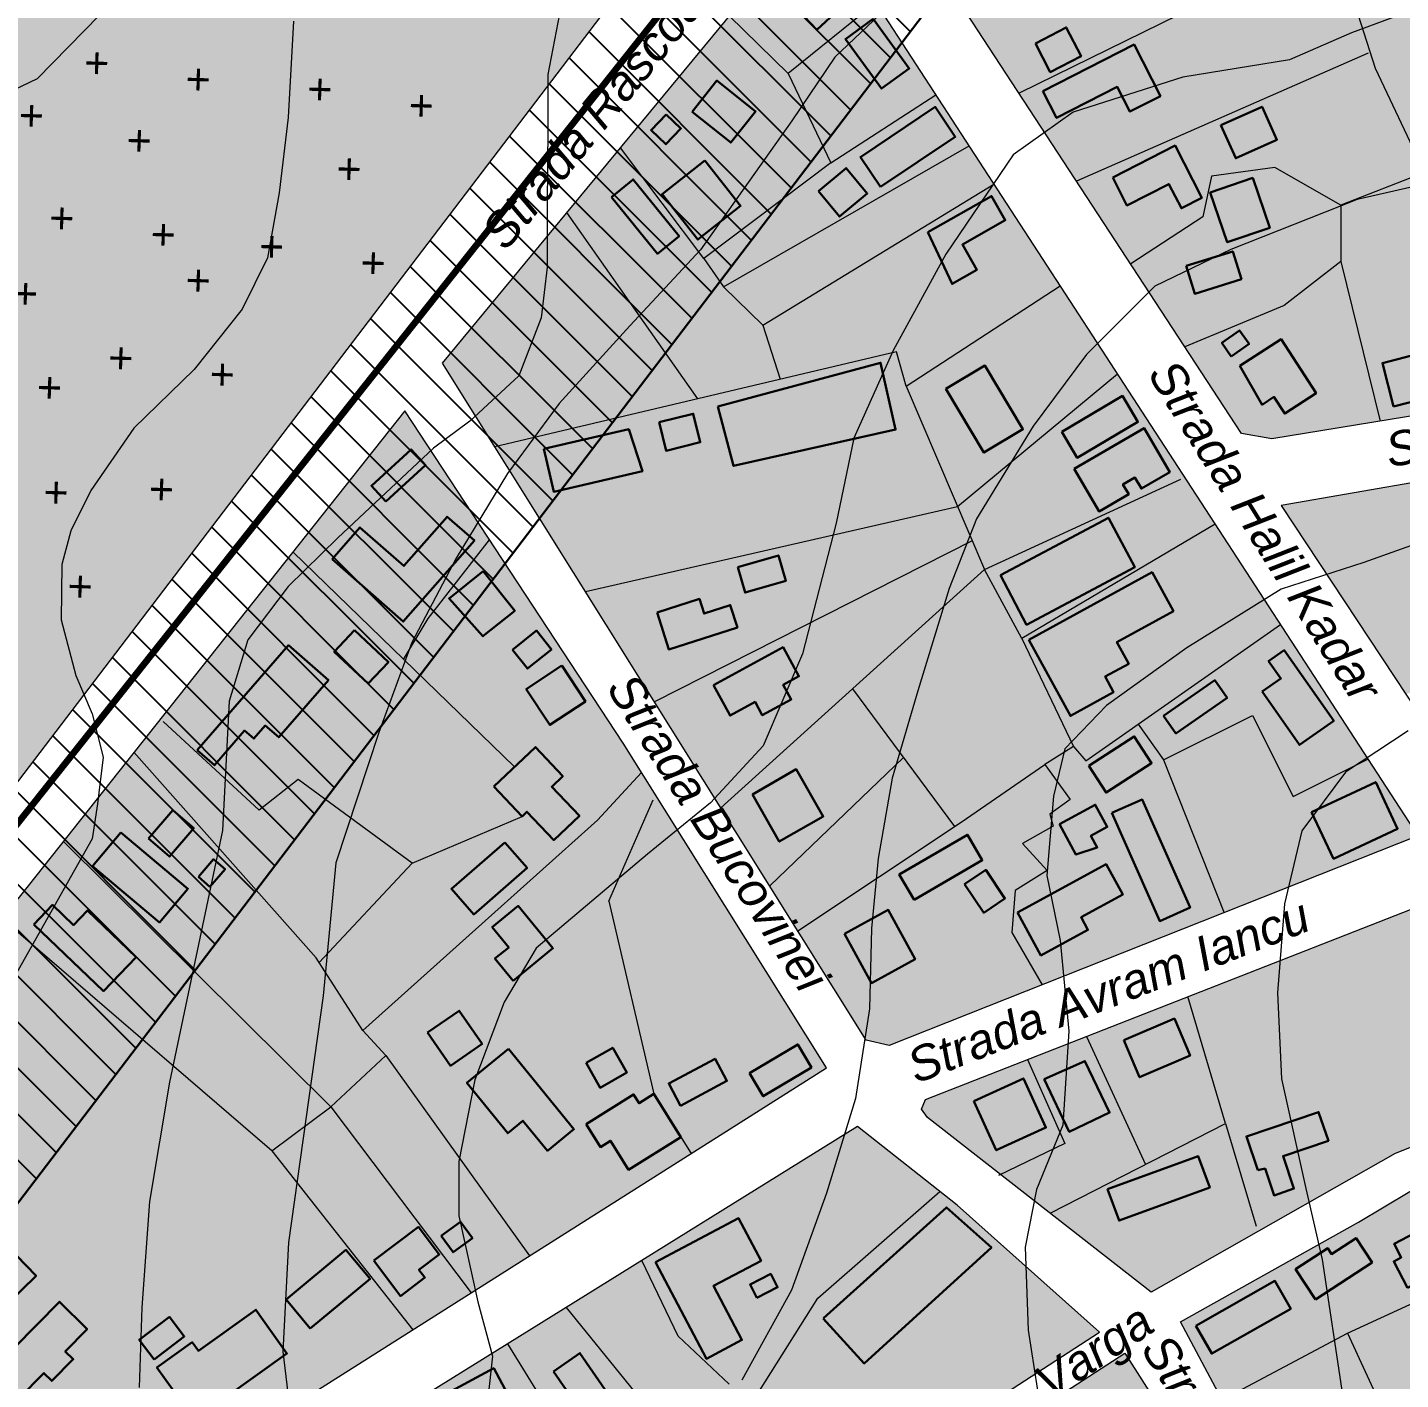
# Model space of a CAD drawing. Header units: metres. Extents: x 783184 to 1587399, y 282652 to 580595.
# Drawn here: x 787506.2 to 787774.7, y 290335 to 290599.4 of the extents above; entities that cross this region are included whole.
import ezdxf

# ---------------------------------------------------------------- set-up
doc = ezdxf.new("R2010")
doc.units = ezdxf.units.M
doc.header["$LTSCALE"] = 0.5
for name, color, linetype in [('cimitire', 42, 'CONTINUOUS'), ('cladiri', 18, 'CONTINUOUS'), ('curbe  de nivelI', 7, 'CONTINUOUS'), ('denumire strazi', 3, 'CONTINUOUS'), ('drumuri extravilan', 7, 'CONTINUOUS'), ('institutii publice servicii', 20, 'CONTINUOUS'), ('Legenda', 7, 'CONTINUOUS'), ('locuinte si functiuni complementare', 51, 'CONTINUOUS'), ('strazi', 7, 'CONTINUOUS')]:
    doc.layers.add(name, color=color, linetype=linetype)
doc.layers.add('Limite proprietati', color=7, linetype='CONTINUOUS', lineweight=5)
doc.styles.add('ARIAL_ITALIC', font='ariali.ttf')
doc.styles.get("Standard").update_dxf_attribs({"font": 'arial.ttf'})

msp = doc.modelspace()

# ---------------------------------------------------------------- hatches: boundary and pattern name
at = {"layer": 'cimitire', "lineweight": 30, "true_color": 0xebb000}
msp.add_hatch(color=40, dxfattribs=at).paths.add_polyline_path([(787639.32095, 290629.22104), (787616.90899, 290644.76253), (787546.59818, 290695.90213), (787453.37307, 290720.26761), (787394.14924, 290738.57912), (787372.75501, 290739.54318), (787354.16109, 290645.19991), (787354.37003, 290582.89647), (787387.92585, 290503.47699), (787395.50754, 290491.71534), (787399.72132, 290479.08128), (787407.75379, 290465.30466), (787421.19719, 290449.30485), (787457.70514, 290415.31671), (787469.62074, 290406.47975)])
at = {"layer": 'cladiri', "lineweight": 30}
h = msp.add_hatch(color=0, dxfattribs=at)
h.paths.add_polyline_path([(787707.27739, 290607.61551), (787703.70532, 290612.635), (787693.11332, 290605.09733), (787696.18541, 290600.7804), (787698.0835, 290602.13115), (787700.04447, 290599.37558), (787703.75539, 290602.01642), (787702.29439, 290604.06942)])
h.paths.add_polyline_path([(787709.37182, 290599.36999), (787703.3462, 290596.26889), (787706.23976, 290590.64652), (787712.26538, 290593.74762)])
h.paths.add_polyline_path([(787719.33639, 290587.75217), (787721.80225, 290582.9266), (787727.757, 290585.96948), (787722.61249, 290596.03702), (787704.79174, 290586.93063), (787707.47038, 290581.68865)])
h.paths.add_polyline_path([(787747.66225, 290583.88892), (787739.61328, 290580.27489), (787742.51107, 290573.8211), (787750.56004, 290577.43512)])
h.paths.add_polyline_path([(787730.64711, 290576.28524), (787718.43797, 290570.05107), (787721.23126, 290564.58062), (787729.43284, 290568.76847), (787731.85939, 290564.01627), (787735.86695, 290566.06259)])
h.paths.add_polyline_path([(787745.80926, 290569.9725), (787737.50683, 290567.12146), (787740.85268, 290557.37813), (787749.15511, 290560.22917)])
h.paths.add_polyline_path([(787741.91949, 290555.60625), (787732.78168, 290552.74227), (787734.48247, 290547.31573), (787743.62028, 290550.1797)])
h.paths.add_polyline_path([(787743.26128, 290540.15839), (787739.78121, 290537.71), (787741.63548, 290535.07439), (787745.11555, 290537.52278)])
h.paths.add_polyline_path([(787751.36362, 290538.43524), (787743.29468, 290533.21921), (787747.64635, 290525.62346), (787749.97806, 290527.13075), (787752.06575, 290523.9012), (787758.19687, 290527.86455)])
h.paths.add_polyline_path([(787784.93875, 290533.07354), (787783.90173, 290537.06963), (787771.16576, 290533.76454), (787773.37297, 290525.25921), (787779.18293, 290526.76694), (787778.01274, 290531.27619)])
h.paths.add_polyline_path([(787801.05232, 290561.73876), (787789.45616, 290558.05168), (787793.71297, 290544.66365), (787805.30913, 290548.35073)])
h.paths.add_polyline_path([(787835.72883, 290554.18186), (787828.40815, 290551.78032), (787833.83761, 290535.22952), (787841.1583, 290537.63106)])
h.paths.add_polyline_path([(787852.89199, 290586.44749), (787849.83653, 290585.39284), (787851.3836, 290580.91078), (787854.43906, 290581.96543)])
h.paths.add_polyline_path([(787860.01598, 290566.62743), (787855.56139, 290565.14113), (787856.95373, 290560.96817), (787861.40832, 290562.45448)])
h.paths.add_polyline_path([(787864.7107, 290557.38961), (787851.68308, 290553.57293), (787855.02431, 290542.16818), (787868.05193, 290545.98486)])
h.paths.add_polyline_path([(787884.55829, 290561.24155), (787876.63463, 290559.91966), (787877.19816, 290556.54173), (787869.18421, 290555.20477), (787870.15167, 290549.40563), (787878.59456, 290550.81415), (787880.12634, 290541.63236), (787887.62107, 290542.8827)])
h.paths.add_polyline_path([(787896.47975, 290555.46293), (787902.67518, 290556.43191), (787901.67888, 290562.8021), (787888.9598, 290560.81283), (787891.44273, 290544.93745), (787897.96637, 290545.95776)])
h.paths.add_polyline_path([(787900.61707, 290569.47394), (787892.75303, 290567.31058), (787893.71987, 290563.79603), (787901.5839, 290565.95939)])
h.paths.add_polyline_path([(787900.30085, 290619.74211), (787903.70928, 290620.15566), (787903.15768, 290624.70197), (787896.18362, 290623.8558), (787895.80343, 290626.98933), (787887.84143, 290626.0233), (787889.64594, 290611.15066), (787901.17356, 290612.5493)])
h.paths.add_polyline_path([(787878.66573, 290629.68766), (787868.71298, 290628.33945), (787871.55775, 290607.33896), (787881.51049, 290608.68718)])
h.paths.add_polyline_path([(787860.3907, 290627.7783), (787853.38521, 290627.4559), (787853.38521, 290623.32457), (787845.2977, 290623.32457), (787845.2977, 290613.59143), (787853.98068, 290613.99103), (787854.21021, 290609.00361), (787861.23985, 290609.32713)])
h.paths.add_polyline_path([(787856.14042, 290644.39234), (787843.27353, 290642.88987), (787844.13002, 290628.52026), (787849.82845, 290629.18567), (787849.45331, 290632.39829), (787857.43217, 290633.32999)])
h = msp.add_hatch(color=0, dxfattribs=at)
h.paths.add_polyline_path([(787654.37883, 290605.50562), (787660.56294, 290598.88112), (787664.95357, 290602.97985), (787666.06917, 290601.78481), (787669.50763, 290604.99467), (787662.20792, 290612.81423)])
h.paths.add_polyline_path([(787666.18771, 290597.1087), (787673.25957, 290587.4195), (787678.6631, 290591.36338), (787671.59124, 290601.05258)])
h.paths.add_polyline_path([(787673.03826, 290568.18739), (787687.65897, 290577.96744), (787683.74002, 290583.82608), (787669.11931, 290574.04603)])
h.paths.add_polyline_path([(787670.4427, 290566.89015), (787666.30664, 290571.87711), (787660.91077, 290567.40192), (787665.04684, 290562.41496)])
h.paths.add_polyline_path([(787648.60584, 290582.9722), (787641.05878, 290588.98362), (787636.18936, 290582.87029), (787643.73642, 290576.85886)])
h.paths.add_polyline_path([(787631.11724, 290582.3719), (787628.17972, 290579.31396), (787631.07111, 290576.53644), (787634.00862, 290579.59438)])
h.paths.add_polyline_path([(787637.3253, 290557.89468), (787645.68549, 290564.48473), (787638.67935, 290573.37276), (787630.31916, 290566.7827)])
h.paths.add_polyline_path([(787620.4067, 290566.22293), (787629.40237, 290555.13089), (787633.65702, 290558.58142), (787624.66135, 290569.67346)])
h.paths.add_polyline_path([(787682.29069, 290559.32703), (787687.01583, 290549.24162), (787691.85416, 290551.98504), (787689.04743, 290556.93505), (787697.42231, 290561.68375), (787694.75215, 290566.39289)])
h.paths.add_polyline_path([(787675.99386, 290520.77547), (787673.06136, 290533.82579), (787641.2037, 290525.30312), (787644.31906, 290513.65791)])
h.paths.add_polyline_path([(787631.10062, 290516.62342), (787637.79281, 290518.26913), (787636.41676, 290523.8648), (787629.72456, 290522.21909)])
h.paths.add_polyline_path([(787609.12863, 290508.61631), (787626.4796, 290512.61635), (787623.79568, 290520.82792), (787607.20133, 290516.97638)])
h.paths.add_polyline_path([(787693.25805, 290516.27828), (787700.88534, 290520.82477), (787693.46806, 290533.26818), (787685.84076, 290528.72169)])
h.paths.add_polyline_path([(787723.35543, 290522.25457), (787720.34719, 290527.3373), (787708.5125, 290520.33288), (787711.52074, 290515.25015)])
h.paths.add_polyline_path([(787710.92794, 290513.10101), (787715.78095, 290504.76496), (787721.56085, 290508.12984), (787720.45148, 290510.03542), (787722.78124, 290511.39174), (787724.04129, 290509.22734), (787729.58139, 290512.45262), (787724.57771, 290521.0475)])
h = msp.add_hatch(color=0, dxfattribs=at)
h.paths.add_polyline_path([(787492.08498, 290306.69018), (787486.28455, 290302.0861), (787489.84519, 290297.60025), (787485.87755, 290294.45093), (787489.8867, 290289.40002), (787499.65477, 290297.15342)])
h.paths.add_polyline_path([(787517.89607, 290344.89782), (787512.46587, 290350.26935), (787499.12034, 290336.77803), (787504.577, 290331.38034), (787509.4408, 290336.29727), (787510.98257, 290334.77216), (787515.17203, 290339.00739), (787513.60381, 290340.55866)])
h.paths.add_polyline_path([(787507.903, 290355.344), (787502.18215, 290361.22657), (787487.91622, 290347.35282), (787493.63707, 290341.47026)])
h.paths.add_polyline_path([(787472.33015, 290377.94817), (787464.68385, 290369.91177), (787474.10398, 290360.94891), (787481.75028, 290368.98531)])
h.paths.add_polyline_path([(787496.82993, 290396.00386), (787489.43332, 290402.62829), (787480.34376, 290392.47921), (787487.74038, 290385.85478)])
h.paths.add_polyline_path([(787517.98451, 290426.74651), (787515.25138, 290423.89432), (787511.13256, 290427.8412), (787507.48224, 290424.03186), (787521.1013, 290410.98133), (787527.48475, 290417.64287)])
h.paths.add_polyline_path([(787524.47179, 290442.01424), (787518.94491, 290435.43704), (787532.0753, 290424.40346), (787537.60218, 290430.98066)])
h.paths.add_polyline_path([(787538.75906, 290442.83104), (787534.62606, 290446.35283), (787529.89169, 290440.79679), (787534.02469, 290437.27501)])
h.paths.add_polyline_path([(787544.88454, 290434.80367), (787542.62498, 290436.76004), (787539.66354, 290433.33965), (787541.92311, 290431.38328)])
h.paths.add_polyline_path([(787565.08333, 290471.79558), (787557.25952, 290478.59652), (787539.42883, 290458.08408), (787542.80011, 290455.15356), (787548.68604, 290461.92474), (787550.50633, 290460.34243), (787552.73296, 290462.90394), (787555.3652, 290460.61584)])
h.paths.add_polyline_path([(787570.15314, 290481.53694), (787566.21312, 290477.32111), (787572.87753, 290471.09269), (787576.81756, 290475.30853)])
h.paths.add_polyline_path([(787593.61355, 290499.0693), (787588.29115, 290503.731), (787579.85209, 290494.0959), (787571.23402, 290501.64417), (787565.7846, 290495.42242), (787579.72507, 290483.21244)])
h.paths.add_polyline_path([(787584.09173, 290513.79092), (787581.25723, 290516.89087), (787573.47229, 290509.77255), (787576.3068, 290506.6726)])
h.paths.add_polyline_path([(787595.33643, 290493.05121), (787588.66891, 290487.73007), (787595.2793, 290480.36174), (787601.50089, 290485.327)])
h.paths.add_polyline_path([(787608.68482, 290477.77236), (787605.73986, 290481.45714), (787601.08243, 290477.73481), (787604.02739, 290474.05002)])
h.paths.add_polyline_path([(787610.74076, 290474.61228), (787603.7771, 290470.03367), (787608.385, 290463.02545), (787615.34866, 290467.60405)])
h.paths.add_polyline_path([(787608.74331, 290450.94619), (787610.91441, 290452.99867), (787605.5431, 290458.68042), (787597.41584, 290450.99723), (787602.94996, 290445.14325), (787603.90498, 290446.04608), (787609.15106, 290440.4968), (787614.1522, 290445.22468)])
h.paths.add_polyline_path([(787599.57627, 290440.05986), (787589.13092, 290430.97506), (787593.48355, 290425.97057), (787603.92891, 290435.05538)])
h.paths.add_polyline_path([(787602.19562, 290427.64367), (787597.10229, 290423.48694), (787600.32934, 290419.53276), (787597.64508, 290417.3421), (787601.18776, 290413.00117), (787608.96535, 290419.34856)])
h.paths.add_polyline_path([(787595.12726, 290400.65846), (787590.66497, 290407.14279), (787584.45797, 290402.87135), (787588.92026, 290396.38701)])
h.paths.add_polyline_path([(787620.67728, 290399.92253), (787615.46406, 290396.98133), (787618.21405, 290392.10702), (787623.42727, 290395.04822)])
h.paths.add_polyline_path([(787640.68124, 290397.76209), (787631.62526, 290392.92862), (787633.94619, 290388.58012), (787643.00217, 290393.41359)])
h.paths.add_polyline_path([(787659.53851, 290396.07481), (787656.8562, 290400.56242), (787647.41415, 290394.91879), (787650.09646, 290390.43118)])
h.paths.add_polyline_path([(787628.69723, 290390.86999), (787625.81953, 290389.06884), (787624.7469, 290390.78258), (787615.4811, 290384.98312), (787618.28684, 290380.50038), (787620.23014, 290381.71669), (787623.76286, 290376.07247), (787633.96306, 290382.45677)])
h.paths.add_polyline_path([(787600.32093, 290399.67677), (787592.16305, 290393.03792), (787600.15966, 290383.21161), (787603.12405, 290385.62402), (787607.89008, 290379.76748), (787613.08357, 290383.99392)])
h.paths.add_polyline_path([(787590.91999, 290365.88384), (787587.12764, 290363.14225), (787589.4593, 290359.91694), (787593.25165, 290362.65853)])
h.paths.add_polyline_path([(787586.75794, 290359.50629), (787582.72444, 290364.87909), (787573.95466, 290358.29537), (787579.15669, 290351.36605), (787583.95744, 290354.9701), (787582.78892, 290356.52663)])
h.paths.add_polyline_path([(787573.21158, 290354.73159), (787568.51157, 290360.38707), (787556.83266, 290350.68126), (787561.53267, 290345.02577)])
h.paths.add_polyline_path([(787556.97923, 290340.16815), (787550.90354, 290348.68241), (787539.65142, 290340.65302), (787538.45545, 290342.32901), (787531.53559, 290337.39107), (787536.00066, 290331.13389), (787533.5921, 290329.41517), (787537.61066, 290323.7837), (787541.6305, 290326.65222), (787543.2092, 290324.43988), (787547.34473, 290327.39095), (787544.55407, 290331.30168)])
h.paths.add_polyline_path([(787536.90409, 290343.44283), (787534.01846, 290347.27829), (787528.08841, 290342.81679), (787530.97403, 290338.98133)])
h = msp.add_hatch(color=0, dxfattribs=at)
h.paths.add_polyline_path([(787646.56992, 290488.88447), (787654.52026, 290491.17304), (787653.08819, 290496.14795), (787645.13785, 290493.85939)])
h.paths.add_polyline_path([(787638.54923, 290484.7809), (787637.61877, 290487.65598), (787629.34051, 290484.97689), (787631.67482, 290477.76399), (787645.0627, 290482.09669), (787643.65885, 290486.43453)])
h.paths.add_polyline_path([(787640.37132, 290470.82331), (787643.61427, 290464.85051), (787648.51572, 290467.51177), (787649.92001, 290464.92538), (787655.58589, 290468.00169), (787654.03322, 290470.86137), (787657.09323, 290472.52281), (787653.99866, 290478.22232)])
h.paths.add_polyline_path([(787647.98125, 290449.4429), (787653.25043, 290440.2308), (787661.82897, 290445.13759), (787656.55979, 290454.34969)])
h.paths.add_polyline_path([(787665.98721, 290422.18813), (787671.25635, 290412.53736), (787679.80515, 290417.20485), (787674.536, 290426.85562)])
h.paths.add_polyline_path([(787679.61556, 290428.8129), (787692.92246, 290436.58215), (787690.01403, 290441.5636), (787676.70713, 290433.79436)])
h.paths.add_polyline_path([(787693.61371, 290434.683), (787689.4661, 290431.9206), (787693.20986, 290426.29951), (787697.35747, 290429.0619)])
h.paths.add_polyline_path([(787699.81491, 290426.38253), (787704.39415, 290417.96136), (787713.59222, 290422.96306), (787712.2499, 290425.43156), (787720.39614, 290429.8613), (787717.15921, 290435.81396)])
h.paths.add_polyline_path([(787727.62911, 290424.68139), (787733.57022, 290427.30728), (787724.23205, 290448.435), (787718.29095, 290445.80911)])
h.paths.add_polyline_path([(787711.23357, 290437.67199), (787715.4256, 290439.08306), (787714.18592, 290441.36626), (787717.37632, 290443.0985), (787715.03596, 290447.40895), (787708.01625, 290443.59758)])
h.paths.add_polyline_path([(787717.14031, 290449.79787), (787726.03778, 290455.54947), (787722.65364, 290460.7846), (787713.75616, 290455.03299)])
h.paths.add_polyline_path([(787757.33604, 290445.99134), (787761.61616, 290436.85635), (787774.14082, 290442.72467), (787769.8607, 290451.85966)])
h.paths.add_polyline_path([(787751.98366, 290477.62986), (787748.93344, 290475.48809), (787751.31672, 290472.09393), (787747.66488, 290469.52972), (787754.97418, 290459.12015), (787761.67623, 290463.82614)])
h.paths.add_polyline_path([(787740.79512, 290468.29183), (787738.39315, 290471.75956), (787728.38195, 290464.82515), (787730.78392, 290461.35743)])
h.paths.add_polyline_path([(787716.96485, 290472.45764), (787721.57141, 290474.98289), (787719.25602, 290479.20661), (787730.30177, 290485.26174), (787726.13296, 290492.86648), (787702.03508, 290479.65634), (787710.18084, 290464.79688), (787718.62641, 290469.42663)])
h.paths.add_polyline_path([(787722.74092, 290493.84761), (787717.60239, 290503.5129), (787696.47038, 290492.27811), (787701.60891, 290482.61282)])
h = msp.add_hatch(color=256, dxfattribs=at)
h.paths.add_polyline_path([(787758.71087, 290387.34872), (787744.57694, 290382.5677), (787746.79972, 290375.9966), (787748.22251, 290376.28486), (787749.99174, 290371.05457), (787753.88896, 290372.37286), (787751.74129, 290378.72195), (787760.61379, 290381.72321)])
h.paths.add_polyline_path([(787730.49062, 290405.62604), (787720.60073, 290401.42049), (787723.68852, 290394.15917), (787733.57841, 290398.36472)])
h.paths.add_polyline_path([(787714.45062, 290394.31163), (787711.75961, 290396.75564), (787705.05064, 290393.78792), (787709.95106, 290383.49158), (787717.81824, 290387.23587)])
h.paths.add_polyline_path([(787713.02171, 290397.31393), (787711.75961, 290396.75564), (787714.45062, 290394.31163)])
h.paths.add_polyline_path([(787700.98785, 290393.91347), (787691.27075, 290389.47685), (787695.65205, 290379.8809), (787705.36916, 290384.31753)])
for color, points in [(0, [(787719.67722, 290366.11002), (787737.40644, 290372.57632), (787735.17311, 290378.69963), (787717.44389, 290372.23332)]), (256, [(787780.20878, 290365.08633), (787773.47663, 290361.56458), (787774.85988, 290358.92037), (787773.38344, 290358.14801), (787776.08375, 290352.98613), (787784.29234, 290357.28024)])]:
    msp.add_hatch(color=color, dxfattribs=at).paths.add_polyline_path(points)
h = msp.add_hatch(color=0, dxfattribs=at)
h.paths.add_polyline_path([(787546.95012, 290296.60937), (787542.34642, 290304.06377), (787532.68707, 290298.09832), (787538.02099, 290289.46157), (787532.9063, 290286.30282), (787536.28919, 290280.82518), (787554.79351, 290292.25313), (787550.68041, 290298.91313)])
h.paths.add_polyline_path([(787554.93049, 290297.21386), (787565.63998, 290303.45501), (787559.44221, 290314.09006), (787548.73272, 290307.8489)])
h.paths.add_polyline_path([(787562.34268, 290314.98167), (787567.76163, 290307.07136), (787575.57064, 290312.42091), (787570.1517, 290320.33122)])
h.paths.add_polyline_path([(787580.75579, 290312.79139), (787588.14541, 290316.70734), (787582.77542, 290326.84086), (787575.38579, 290322.92491)])
h.paths.add_polyline_path([(787595.57197, 290316.58433), (787605.59479, 290321.94851), (787597.40938, 290337.24273), (787587.38656, 290331.87856)])
h.paths.add_polyline_path([(787614.24185, 290340.21141), (787609.08035, 290336.62819), (787617.71386, 290324.19191), (787622.87536, 290327.77512)])
h.paths.add_polyline_path([(787640.35686, 290353.339), (787649.68216, 290358.27115), (787645.28019, 290366.59403), (787629.00654, 290357.9869), (787638.99235, 290339.10656), (787645.9407, 290342.78154)])
h.paths.add_polyline_path([(787652.91477, 290353.08517), (787651.57336, 290355.70957), (787647.51899, 290353.63725), (787648.8604, 290351.01286)])
h.paths.add_polyline_path([(787661.81611, 290347.00325), (787669.85474, 290338.19468), (787694.71087, 290360.87817), (787685.94744, 290368.70044)])
h.paths.add_polyline_path([(787540.57582, 290276.14075), (787542.48273, 290272.96717), (787547.80383, 290276.16445), (787551.17761, 290270.54961), (787560.15864, 290275.94603), (787557.22095, 290280.83511), (787561.99624, 290283.70442), (787559.65324, 290287.60377)])
h.paths.add_polyline_path([(787590.65516, 290295.35659), (787583.34696, 290304.63719), (787570.16505, 290294.25684), (787577.47325, 290284.97623)])
h.paths.add_polyline_path([(787576.74707, 290280.29499), (787566.77545, 290273.92763), (787572.51343, 290264.94165), (787582.48505, 290271.30901)])
h.paths.add_polyline_path([(787591.37806, 290263.00764), (787599.60304, 290269.01547), (787592.20825, 290279.13927), (787583.98326, 290273.13144)])
h.paths.add_polyline_path([(787605.72895, 290276.07627), (787608.00554, 290272.85341), (787613.93836, 290277.04427), (787611.86162, 290279.98421), (787616.85023, 290283.50809), (787609.57501, 290293.80729), (787594.222, 290282.96212), (787601.29736, 290272.94585)])
h.paths.add_polyline_path([(787590.53157, 290284.33645), (787609.60653, 290298.12529), (787606.00817, 290303.10313), (787586.93321, 290289.31428)])
h.paths.add_polyline_path([(787617.83415, 290309.38449), (787612.29281, 290305.33689), (787623.13491, 290290.49359), (787628.67624, 290294.54119)])
h.paths.add_polyline_path([(787629.7635, 290316.45923), (787623.73723, 290312.35738), (787633.977, 290297.31349), (787640.00328, 290301.41533)])
h.paths.add_polyline_path([(787645.11795, 290310.59554), (787655.73382, 290317.55314), (787646.95882, 290330.94201), (787636.34294, 290323.98441)])
h.paths.add_polyline_path([(787621.67462, 290265.00722), (787615.97728, 290261.21266), (787619.77043, 290255.51743), (787625.46777, 290259.31199)])
h.paths.add_polyline_path([(787628.18979, 290261.10356), (787632.88364, 290254.96268), (787634.50075, 290256.19873), (787636.87599, 290253.09125), (787644.0778, 290258.59603), (787642.5656, 290260.57441), (787675.95004, 290286.09216), (787670.39315, 290293.36215), (787653.8673, 290280.73044)])
h.paths.add_polyline_path([(787647.11799, 290289.9254), (787652.56315, 290282.70357), (787668.69359, 290294.8657), (787664.27981, 290300.71961), (787658.29109, 290296.2042), (787657.41688, 290297.36365), (787654.94226, 290295.49782), (787655.85371, 290294.28899), (787653.37277, 290292.41839), (787652.30415, 290293.83569)])
h.paths.add_polyline_path([(787695.83817, 290305.70874), (787706.22839, 290312.78979), (787702.23139, 290318.65469), (787685.64785, 290307.35283), (787694.28692, 290294.67648), (787700.48024, 290298.89729)])
h.paths.add_polyline_path([(787708.95862, 290323.54429), (787712.80683, 290318.11679), (787718.78422, 290322.35489), (787721.37676, 290318.69839), (787729.17153, 290324.22505), (787722.73078, 290333.30905)])
h.paths.add_polyline_path([(787662.22593, 290244.11855), (787672.50174, 290241.70306), (787674.15023, 290248.71598), (787663.87443, 290251.13147)])
h.paths.add_polyline_path([(787665.34896, 290263.5432), (787662.22593, 290253.37797), (787668.17668, 290251.54974), (787669.88194, 290257.10024), (787680.34879, 290253.88455), (787681.76656, 290258.49928)])
h.paths.add_polyline_path([(787669.15088, 290275.61757), (787674.81098, 290267.98477), (787687.10865, 290277.10411), (787681.44855, 290284.73691)])
h.paths.add_polyline_path([(787681.44855, 290266.3716), (787687.56383, 290257.69062), (787697.45266, 290264.65676), (787691.33738, 290273.33774)])
h.paths.add_polyline_path([(787700.00065, 290256.47786), (787710.03253, 290242.62903), (787720.31409, 290250.07683), (787709.57703, 290263.41484)])
h.paths.add_polyline_path([(787734.03575, 290255.98537), (787738.17158, 290250.82061), (787736.73161, 290249.66751), (787739.12241, 290246.68192), (787745.11626, 290251.48166), (787742.16712, 290255.16451), (787744.30907, 290256.87973), (787740.73159, 290261.34724)])
h.paths.add_polyline_path([(787747.24413, 290272.04303), (787749.04222, 290269.04643), (787745.52848, 290267.08605), (787748.86348, 290261.10847), (787762.75261, 290268.85745), (787757.71579, 290277.88535)])
h.paths.add_polyline_path([(787749.63663, 290276.77418), (787756.44877, 290280.39416), (787754.34613, 290284.35094), (787747.53399, 290280.73097)])
h.paths.add_polyline_path([(787747.07813, 290294.52368), (787741.34256, 290302.04654), (787728.62969, 290292.354), (787734.36527, 290284.83114)])
h = msp.add_hatch(color=0, dxfattribs=at)
h.paths.add_polyline_path([(787737.80935, 290340.1127), (787753.25254, 290348.88246), (787750.16801, 290354.31419), (787734.72482, 290345.54444)])
h.paths.add_polyline_path([(787758.08777, 290350.66225), (787769.17333, 290357.90071), (787766.04357, 290362.69387), (787761.25337, 290359.56605), (787760.50205, 290360.71669), (787754.20669, 290356.60605)])
at = {"layer": 'institutii publice servicii', "lineweight": 5}
msp.add_hatch(color=256, dxfattribs=at).paths.add_polyline_path([(787810.44173, 290516.17756), (787751.37075, 290505.94964), (787775.78145, 290469.03365), (787819.27953, 290485.29165)])
at = {"layer": 'Legenda', "lineweight": 25}
h = msp.add_hatch(dxfattribs=at)
h.set_pattern_fill('ANSI31', color=16, scale=2, angle=90, style=0)
h.set_pattern_definition([(135, (4840.457, 0), (-4.49012806, -4.49012806), [])])
h.paths.add_polyline_path([(787568.37447, 290741.89018), (787467.08632, 290768.36303), (787402.79917, 290788.24007), (787332.01934, 290791.42953), (787304.14473, 290649.99712), (787304.40399, 290572.68677), (787343.55387, 290480.02734), (787350.06917, 290469.92001), (787353.9246, 290458.36035), (787366.71714, 290436.41967), (787384.88607, 290414.79573), (787425.67849, 290376.81884), (787479.48102, 290336.91729), (787710.78149, 290640.51244), (787645.86385, 290685.52935)])
h.paths.add_polyline_path([(787372.75501, 290739.54318), (787394.14924, 290738.57912), (787453.37307, 290720.26761), (787546.59818, 290695.90213), (787616.90899, 290644.76253), (787639.32095, 290629.22104), (787469.62074, 290406.47975), (787457.70514, 290415.31671), (787421.19719, 290449.30485), (787407.75379, 290465.30466), (787399.72132, 290479.08128), (787395.50754, 290491.71534), (787387.92585, 290503.47699), (787354.37003, 290582.89647), (787354.16109, 290645.19991)], flags=16)
at = {"layer": 'locuinte si functiuni complementare', "lineweight": 5}
h = msp.add_hatch(color=256, dxfattribs=at)
h.paths.add_polyline_path([(787897.07052, 290672.67519), (787718.48198, 290688.21393), (787703.7416, 290688.99087), (787669.59089, 290633.23962), (787743.62651, 290520.00281), (787749.58362, 290518.96974), (787917.51864, 290546.41013), (787919.84607, 290549.2532)])
h.paths.add_polyline_path([(787932.48068, 290669.77235), (787905.28579, 290671.9324), (787909.60815, 290640.78662), (787912.30963, 290637.37152), (787915.01111, 290638.62657)])
h.paths.add_polyline_path([(787990.87418, 290636.8251), (788008.92008, 290662.95132), (787941.40305, 290668.56181), (787916.4519, 290627.82629), (787915.37131, 290622.24259), (787926.71752, 290561.13778), (787928.6986, 290558.97772), (787933.56127, 290560.59136)])
h.paths.add_polyline_path([(787972.91974, 290546.95654), (787966.08984, 290556.64691), (787950.42127, 290572.27103), (787930.81823, 290549.38981), (787930.31054, 290546.59337), (787932.2036, 290536.25018), (787941.69341, 290484.40031), (787946.44524, 290481.89874), (787954.68822, 290483.40139), (787986.77348, 290497.83876), (787988.65758, 290499.71707), (787988.94851, 290501.99665), (787987.56314, 290507.63158), (787980.53929, 290528.95039)])
h.paths.add_polyline_path([(788092.46364, 290578.61459), (788110.59819, 290603.63025), (788144.38746, 290647.83882), (788141.15953, 290651.96256), (788019.71299, 290662.05446), (788000.41941, 290635.57005), (787953.02577, 290577.88034), (787962.2108, 290566.90077), (787973.79252, 290553.20619), (787980.37305, 290541.33869), (787986.46869, 290525.07424), (787993.45098, 290509.91116), (787996.95597, 290507.27299), (788001.1398, 290508.27191), (788048.28407, 290546.70041), (788074.84169, 290563.8101)])
h = msp.add_hatch(color=256, dxfattribs=at)
h.paths.add_polyline_path([(787622.72494, 290459.45295), (787580.00001, 290524.43391), (787437.12641, 290344.36382), (787485.65605, 290287.74134), (787489.1472, 290286.34115), (787662.45746, 290395.9661)])
h.paths.add_polyline_path([(787660.44867, 290622.17429), (787587.38118, 290533.73672), (787670.25712, 290401.36197), (787674.75958, 290400.33744), (787778.09462, 290441.32727)])
at = {"layer": 'locuinte si functiuni complementare', "lineweight": 30}
h = msp.add_hatch(color=256, dxfattribs=at)
h.paths.add_polyline_path([(787688.00376, 290369.16604), (787668.55311, 290384.50841), (787511.9366, 290287.22907), (787508.84948, 290285.31157), (787507.19862, 290282.35401), (787509.41439, 290278.61211), (787515.17837, 290277.27404), (787587.84549, 290260.40476), (787592.74084, 290259.45144), (787635.27843, 290290.40155), (787670.78275, 290315.06713), (787715.86431, 290344.2976)])
h.paths.add_polyline_path([(787751.66168, 290291.84801), (787720.81086, 290340.19908), (787682.49734, 290315.35695), (787646.99303, 290290.69138), (787604.45543, 290259.74127), (787603.8084, 290256.69906), (787723.52474, 290228.90757), (787733.19465, 290228.90757), (787744.55472, 290232.53613), (787764.8643, 290241.95329), (787765.29376, 290268.66796)])
h.paths.add_polyline_path([(787773.67781, 290379.22316), (787789.59445, 290385.53989), (787792.45141, 290386.82331), (787793.5831, 290416.97755), (787785.28471, 290428.2474), (787779.97872, 290428.2474), (787681.8527, 290389.81037), (787681.06303, 290387.93206), (787682.2406, 290386.30134), (787725.98418, 290352.13766)])
h.paths.add_polyline_path([(787789.55166, 290334.87836), (787792.1146, 290377.84895), (787785.52022, 290375.10833), (787776.55685, 290371.81275), (787766.49904, 290365.78509), (787731.72615, 290346.35312), (787748.01815, 290315.78791), (787763.56204, 290291.47235), (787768.32773, 290286.52898), (787774.17401, 290286.52898), (787780.76839, 290289.45743), (787783.87162, 290294.39226), (787785.88042, 290305.184)])

# ---------------------------------------------------------------- linework, layer by layer
at = {"layer": 'cladiri', "color": 0, "lineweight": 30}
for points in [[(787654.37883, 290605.50562), (787662.20792, 290612.81423), (787669.50763, 290604.99467), (787666.06917, 290601.78481), (787664.95357, 290602.97985), (787660.56294, 290598.88112), (787654.37883, 290605.50562)], [(787671.59124, 290601.05258), (787678.6631, 290591.36338), (787673.25957, 290587.4195), (787666.18771, 290597.1087), (787671.59124, 290601.05258)], [(787703.3462, 290596.26889), (787709.37182, 290599.36999), (787712.26538, 290593.74762), (787706.23976, 290590.64652), (787703.3462, 290596.26889)], [(787704.79174, 290586.93063), (787722.61249, 290596.03702), (787727.757, 290585.96948), (787721.80225, 290582.9266), (787719.33639, 290587.75217), (787707.47038, 290581.68865), (787704.79174, 290586.93063)], [(787636.18936, 290582.87029), (787643.73642, 290576.85886), (787648.60584, 290582.9722), (787641.05878, 290588.98362), (787636.18936, 290582.87029)], [(787673.03826, 290568.18739), (787687.65897, 290577.96744), (787683.74002, 290583.82608), (787669.11931, 290574.04603), (787673.03826, 290568.18739)], [(787739.61328, 290580.27489), (787747.66225, 290583.88892), (787750.56004, 290577.43512), (787742.51107, 290573.8211), (787739.61328, 290580.27489)], [(787631.11724, 290582.3719), (787634.00862, 290579.59438), (787631.07111, 290576.53644), (787628.17972, 290579.31396), (787631.11724, 290582.3719)], [(787718.43797, 290570.05107), (787730.64711, 290576.28524), (787735.86695, 290566.06259), (787731.85939, 290564.01627), (787729.43284, 290568.76847), (787721.23126, 290564.58062), (787718.43797, 290570.05107)], [(787638.67935, 290573.37276), (787645.68549, 290564.48473), (787637.3253, 290557.89468), (787630.31916, 290566.7827), (787638.67935, 290573.37276)], [(787660.91077, 290567.40192), (787665.04684, 290562.41496), (787670.4427, 290566.89015), (787666.30664, 290571.87711), (787660.91077, 290567.40192)], [(787620.4067, 290566.22293), (787629.40237, 290555.13089), (787633.65702, 290558.58142), (787624.66135, 290569.67346), (787620.4067, 290566.22293)], [(787745.80926, 290569.9725), (787749.15511, 290560.22917), (787740.85268, 290557.37813), (787737.50683, 290567.12146), (787745.80926, 290569.9725)], [(787682.29069, 290559.32703), (787694.75215, 290566.39289), (787697.42231, 290561.68375), (787689.04743, 290556.93505), (787691.85416, 290551.98504), (787687.01583, 290549.24162), (787682.29069, 290559.32703)], [(787732.78168, 290552.74227), (787741.91949, 290555.60625), (787743.62028, 290550.1797), (787734.48247, 290547.31573), (787732.78168, 290552.74227)], [(787741.63548, 290535.07439), (787745.11555, 290537.52278), (787743.26128, 290540.15839), (787739.78121, 290537.71), (787741.63548, 290535.07439)], [(787743.29468, 290533.21921), (787751.36362, 290538.43524), (787758.19687, 290527.86455), (787752.06575, 290523.9012), (787749.97806, 290527.13075), (787747.64635, 290525.62346), (787743.29468, 290533.21921)], [(787773.37297, 290525.25921), (787771.16576, 290533.76454), (787783.90173, 290537.06963), (787784.93875, 290533.07354), (787778.01274, 290531.27619), (787779.18293, 290526.76694), (787773.37297, 290525.25921)], [(787641.2037, 290525.30312), (787673.06136, 290533.82579), (787675.99386, 290520.77547), (787644.31906, 290513.65791), (787641.2037, 290525.30312)], [(787685.84076, 290528.72169), (787693.25805, 290516.27828), (787700.88534, 290520.82477), (787693.46806, 290533.26818), (787685.84076, 290528.72169)], [(787708.5125, 290520.33288), (787720.34719, 290527.3373), (787723.35543, 290522.25457), (787711.52074, 290515.25015), (787708.5125, 290520.33288)], [(787629.72456, 290522.21909), (787636.41676, 290523.8648), (787637.79281, 290518.26913), (787631.10062, 290516.62342), (787629.72456, 290522.21909)], [(787607.18893, 290516.9735), (787623.79568, 290520.82792), (787626.4796, 290512.61635), (787609.12863, 290508.61631), (787607.20133, 290516.97638)], [(787710.92794, 290513.10101), (787724.57771, 290521.0475), (787729.58139, 290512.45262), (787724.04129, 290509.22734), (787722.78124, 290511.39174), (787720.45148, 290510.03542), (787721.56085, 290508.12984), (787715.78095, 290504.76496), (787710.92794, 290513.10101)], [(787576.3068, 290506.6726), (787584.09173, 290513.79092), (787581.25723, 290516.89087), (787573.47229, 290509.77255), (787576.3068, 290506.6726)], [(787565.7846, 290495.42242), (787579.72507, 290483.21244), (787593.61355, 290499.0693), (787588.29115, 290503.731), (787579.85209, 290494.0959), (787571.23402, 290501.64417), (787565.7846, 290495.42242)], [(787696.47038, 290492.27811), (787717.60239, 290503.5129), (787722.74092, 290493.84761), (787701.60891, 290482.61282), (787696.47038, 290492.27811)], [(787645.13785, 290493.85939), (787653.08819, 290496.14795), (787654.52026, 290491.17304), (787646.56992, 290488.88447), (787645.13785, 290493.85939)], [(787595.33643, 290493.05121), (787601.50089, 290485.327), (787595.2793, 290480.36174), (787588.66891, 290487.73007), (787595.33643, 290493.05121)], [(787702.03508, 290479.65634), (787726.13296, 290492.86648), (787730.30177, 290485.26174), (787719.25602, 290479.20661), (787721.57141, 290474.98289), (787716.96485, 290472.45764), (787718.62641, 290469.42663), (787710.18084, 290464.79688), (787702.03508, 290479.65634)], [(787629.34051, 290484.97689), (787637.61877, 290487.65598), (787638.54923, 290484.7809), (787643.65885, 290486.43453), (787645.0627, 290482.09669), (787631.67482, 290477.76399), (787629.34051, 290484.97689)], [(787570.15314, 290481.53694), (787576.81756, 290475.30853), (787572.87753, 290471.09269), (787566.21312, 290477.32111), (787570.15314, 290481.53694)], [(787601.08243, 290477.73481), (787605.73986, 290481.45714), (787608.68482, 290477.77236), (787604.02739, 290474.05002), (787601.08243, 290477.73481)], [(787539.42883, 290458.08408), (787557.25952, 290478.59652), (787565.08333, 290471.79558), (787555.3652, 290460.61584), (787552.73296, 290462.90394), (787550.50633, 290460.34243), (787548.68604, 290461.92474), (787542.80011, 290455.15356), (787539.42883, 290458.08408)], [(787640.37132, 290470.82331), (787653.99866, 290478.22232), (787657.09323, 290472.52281), (787654.03322, 290470.86137), (787655.58589, 290468.00169), (787649.92001, 290464.92538), (787648.51572, 290467.51177), (787643.61427, 290464.85051), (787640.37132, 290470.82331)], [(787747.66488, 290469.52972), (787754.97418, 290459.12015), (787761.67623, 290463.82614), (787751.98366, 290477.62986), (787748.93344, 290475.48809), (787751.31672, 290472.09393), (787747.66488, 290469.52972)], [(787610.74076, 290474.61228), (787615.34866, 290467.60405), (787608.385, 290463.02545), (787603.7771, 290470.03367), (787610.74076, 290474.61228)], [(787728.38195, 290464.82515), (787738.39315, 290471.75956), (787740.79512, 290468.29183), (787730.78392, 290461.35743), (787728.38195, 290464.82515)], [(787713.75616, 290455.03299), (787722.65364, 290460.7846), (787726.03778, 290455.54947), (787717.14031, 290449.79787), (787713.75616, 290455.03299)], [(787597.41584, 290450.99723), (787602.94996, 290445.14325), (787603.90498, 290446.04608), (787609.15106, 290440.4968), (787614.1522, 290445.22468), (787608.74331, 290450.94619), (787610.91441, 290452.99867), (787605.5431, 290458.68042), (787597.41584, 290450.99723)], [(787647.98125, 290449.4429), (787653.25043, 290440.2308), (787661.82897, 290445.13759), (787656.55979, 290454.34969), (787647.98125, 290449.4429)], [(787757.33604, 290445.99134), (787761.61616, 290436.85635), (787774.14082, 290442.72467), (787769.8607, 290451.85966), (787757.33604, 290445.99134)], [(787708.01625, 290443.59758), (787715.03596, 290447.40895), (787717.37632, 290443.0985), (787714.18592, 290441.36626), (787715.4256, 290439.08306), (787711.23357, 290437.67199), (787708.01625, 290443.59758)], [(787718.29095, 290445.80911), (787727.62911, 290424.68139), (787733.57022, 290427.30728), (787724.23205, 290448.435), (787718.29095, 290445.80911)], [(787529.89169, 290440.79679), (787534.02469, 290437.27501), (787538.75906, 290442.83104), (787534.62606, 290446.35283), (787529.89169, 290440.79679)], [(787524.47179, 290442.01424), (787537.60218, 290430.98066), (787532.0753, 290424.40346), (787518.94491, 290435.43704), (787524.47179, 290442.01424)], [(787679.61556, 290428.8129), (787692.92246, 290436.58215), (787690.01403, 290441.5636), (787676.70713, 290433.79436), (787679.61556, 290428.8129)], [(787599.57627, 290440.05986), (787589.13092, 290430.97506), (787593.48355, 290425.97057), (787603.92891, 290435.05538), (787599.57627, 290440.05986)], [(787539.66354, 290433.33965), (787541.92311, 290431.38328), (787544.88454, 290434.80367), (787542.62498, 290436.76004), (787539.66354, 290433.33965)], [(787689.4661, 290431.9206), (787693.61371, 290434.683), (787697.35747, 290429.0619), (787693.20986, 290426.29951), (787689.4661, 290431.9206)], [(787699.81491, 290426.38253), (787717.15921, 290435.81396), (787720.39614, 290429.8613), (787712.2499, 290425.43156), (787713.59222, 290422.96306), (787704.39415, 290417.96136), (787699.81491, 290426.38253)], [(787507.48224, 290424.03186), (787521.1013, 290410.98133), (787527.48475, 290417.64287), (787517.98451, 290426.74651), (787515.25138, 290423.89432), (787511.13256, 290427.8412), (787507.48224, 290424.03186)], [(787601.18776, 290413.00117), (787608.96535, 290419.34856), (787602.19562, 290427.64367), (787597.10229, 290423.48694), (787600.32934, 290419.53276), (787597.64508, 290417.3421), (787601.18776, 290413.00117)], [(787665.98721, 290422.18813), (787671.25635, 290412.53736), (787679.80515, 290417.20485), (787674.536, 290426.85562), (787665.98721, 290422.18813)], [(787584.45797, 290402.87135), (787588.92026, 290396.38701), (787595.12726, 290400.65846), (787590.66497, 290407.14279), (787584.45797, 290402.87135)], [(787600.32093, 290399.67677), (787613.08357, 290383.99392), (787607.89008, 290379.76748), (787603.12405, 290385.62402), (787600.15966, 290383.21161), (787592.16305, 290393.03792), (787600.32093, 290399.67677)], [(787615.46406, 290396.98133), (787618.21405, 290392.10702), (787623.42727, 290395.04822), (787620.67728, 290399.92253), (787615.46406, 290396.98133)], [(787647.41415, 290394.91879), (787656.8562, 290400.56242), (787659.53851, 290396.07481), (787650.09646, 290390.43118), (787647.41415, 290394.91879)], [(787633.94619, 290388.58012), (787643.00217, 290393.41359), (787640.68124, 290397.76209), (787631.62526, 290392.92862), (787633.94619, 290388.58012)], [(787615.4811, 290384.98312), (787624.7469, 290390.78258), (787625.81953, 290389.06884), (787628.69723, 290390.86999), (787633.96306, 290382.45677), (787623.76286, 290376.07247), (787620.23014, 290381.71669), (787618.28684, 290380.50038), (787615.4811, 290384.98312)], [(787717.44389, 290372.23332), (787735.17311, 290378.69963), (787737.40644, 290372.57632), (787719.67722, 290366.11002), (787717.44389, 290372.23332)], [(787629.00654, 290357.9869), (787645.28019, 290366.59403), (787649.68216, 290358.27115), (787640.35686, 290353.339), (787645.9407, 290342.78154), (787638.99235, 290339.10656), (787629.00654, 290357.9869)], [(787661.88169, 290347.06221), (787685.94744, 290368.70044), (787694.71087, 290360.87817), (787669.85474, 290338.19468), (787661.81611, 290347.00325)], [(787573.95466, 290358.29537), (787579.15669, 290351.36605), (787583.95744, 290354.9701), (787582.78892, 290356.52663), (787586.75794, 290359.50629), (787582.72444, 290364.87909), (787573.95466, 290358.29537)], [(787587.12764, 290363.14225), (787589.4593, 290359.91694), (787593.25165, 290362.65853), (787590.91999, 290365.88384), (787587.12764, 290363.14225)], [(787487.91622, 290347.35282), (787502.18215, 290361.22657), (787507.903, 290355.344), (787493.63707, 290341.47026), (787487.91622, 290347.35282)], [(787758.08777, 290350.66225), (787769.17333, 290357.90071), (787766.04357, 290362.69387), (787761.25337, 290359.56605), (787760.50205, 290360.71669), (787754.20669, 290356.60605), (787758.08777, 290350.66225)], [(787561.53267, 290345.02577), (787573.21158, 290354.73159), (787568.51157, 290360.38707), (787556.83266, 290350.68126), (787561.53267, 290345.02577)], [(787648.8604, 290351.01286), (787652.91477, 290353.08517), (787651.57336, 290355.70957), (787647.51899, 290353.63725), (787648.8604, 290351.01286)], [(787734.72482, 290345.54444), (787750.16801, 290354.31419), (787753.25254, 290348.88246), (787737.80935, 290340.1127), (787734.72482, 290345.54444)], [(787499.12034, 290336.77803), (787512.46587, 290350.26935), (787517.89607, 290344.89782), (787513.60381, 290340.55866), (787515.17203, 290339.00739), (787510.98257, 290334.77216), (787509.4408, 290336.29727), (787504.577, 290331.38034), (787499.12034, 290336.77803)], [(787543.2092, 290324.43988), (787547.34473, 290327.39095), (787544.55407, 290331.30168), (787556.97923, 290340.16815), (787550.90354, 290348.68241), (787539.65142, 290340.65302), (787538.45545, 290342.32901), (787531.53559, 290337.39107), (787536.00066, 290331.13389), (787533.5921, 290329.41517), (787537.61066, 290323.7837), (787541.6305, 290326.65222), (787543.2092, 290324.43988)], [(787530.97403, 290338.98133), (787536.90409, 290343.44283), (787534.01846, 290347.27829), (787528.08841, 290342.81679), (787530.97403, 290338.98133)], [(787609.08035, 290336.62819), (787617.71386, 290324.19191), (787622.87536, 290327.77512), (787614.24185, 290340.21141), (787609.08035, 290336.62819)], [(787587.38656, 290331.87856), (787597.40938, 290337.24273), (787605.59479, 290321.94851), (787595.57197, 290316.58433), (787587.38656, 290331.87856)]]:
    msp.add_lwpolyline(points, dxfattribs=at)
at = {"layer": 'cladiri', "lineweight": 30}
for points in [[(787720.60073, 290401.42049), (787730.49062, 290405.62604), (787733.57841, 290398.36472), (787723.68852, 290394.15917), (787720.60073, 290401.42049)], [(787705.05064, 290393.78792), (787709.95106, 290383.49158), (787717.81824, 290387.23587), (787713.02171, 290397.31393), (787705.05064, 290393.78792)], [(787691.27075, 290389.47685), (787700.98785, 290393.91347), (787705.36916, 290384.31753), (787695.65205, 290379.8809), (787691.27075, 290389.47685)], [(787746.79972, 290375.9966), (787744.57694, 290382.5677), (787758.71087, 290387.34872), (787760.61379, 290381.72321), (787751.74129, 290378.72195), (787753.88896, 290372.37286), (787749.99174, 290371.05457), (787748.22251, 290376.28486), (787746.79972, 290375.9966)], [(787776.08375, 290352.98613), (787784.29234, 290357.28024), (787780.20878, 290365.08633), (787773.47663, 290361.56458), (787774.85988, 290358.92037), (787773.38344, 290358.14801), (787776.08375, 290352.98613)]]:
    msp.add_lwpolyline(points, dxfattribs=at)
at = {"layer": 'curbe  de nivelI', "color": 21, "lineweight": 5}
for points in [[(787809.74386, 290614.86489), (787765.14351, 290598.29148), (787753.01652, 290593.07763), (787732.14581, 290589.64866), (787710.70338, 290582.79071), (787698.9815, 290574.504), (787685.83015, 290555.07312), (787675.53774, 290536.2137), (787667.81845, 290519.06883), (787664.38765, 290502.49542), (787657.7911, 290476.91962), (787650.07181, 290458.91745), (787639.77941, 290447.77328), (787627.48574, 290437.7721), (787605.71847, 290419.3726), (787599.42866, 290408.79992), (787593.71069, 290393.65527), (787590.56579, 290377.65336), (787590.56579, 290367.08069), (787594.28248, 290350.22153), (787597.14144, 290339.64885), (787595.42606, 290323.64694)], [(787523.35369, 290604.97231), (787508.15998, 290589.30196), (787494.55117, 290582.91142), (787485.33797, 290578.54956), (787477.0946, 290572.73376), (787472.89204, 290565.30245), (787470.95241, 290555.4479), (787461.66972, 290490.53321), (787460.39924, 290469.40245), (787457.15375, 290447.10143), (787452.69114, 290433.31535), (787446.60582, 290421.55663), (787433.60483, 290402.39017), (787425.89674, 290391.44243), (787420.41995, 290380.29192), (787420.62283, 290368.5332), (787422.04272, 290359.61278), (787426.91098, 290347.85406), (787432.60822, 290332.73407)], [(787675.49302, 290604.40427), (787664.11277, 290593.57164), (787655.71308, 290581.11415), (787637.82977, 290555.9283), (787624.01087, 290541.03345), (787610.19197, 290525.86776), (787600.11424, 290512.16049), (787590.0888, 290495.64074), (787581.4181, 290479.121), (787574.9151, 290461.51799), (787566.5154, 290436.06134), (787564.07675, 290410.06306), (787557.3028, 290361.85789), (787556.18245, 290340.53164), (787558.35015, 290322.11621)], [(787558.26815, 290600.60859), (787557.1971, 290581.74128), (787555.45666, 290567.02209), (787553.1807, 290554.31006), (787548.22705, 290544.27425), (787538.82091, 290532.5219), (787527.0393, 290521.01415), (787518.60477, 290508.83739), (787514.72223, 290500.94253), (787512.98173, 290494.38579), (787512.84786, 290483.54712), (787515.65935, 290472.70845), (787518.87256, 290465.21503), (787521.02109, 290456.70327), (787519.95004, 290447.60413), (787518.879, 290440.77976), (787513.38982, 290431.01158), (787496.77765, 290401.64367), (787492.09179, 290389.60069), (787486.60262, 290372.87436), (787478.15749, 290340.13278), (787473.2039, 290324.87836)], [(787610.23658, 290602.03393), (787607.96674, 290590.18672), (787607.96674, 290579.85192), (787607.84068, 290564.60179), (787607.84068, 290552.50252), (787606.70603, 290542.58958), (787602.29255, 290531.2465), (787592.70884, 290522.42413), (787585.64721, 290517.13068), (787566.95088, 290499.56565), (787557.24111, 290490.1131), (787549.29679, 290479.65226), (787545.63982, 290467.67903), (787544.37505, 290442.40448), (787534.02596, 290393.20761), (787530.10471, 290369.83185), (787528.59145, 290349.16224), (787528.07742, 290333.47883)], [(787781.45418, 290569.17795), (787766.23641, 290565.76004), (787741.53956, 290555.97807), (787726.66372, 290548.80046), (787713.32681, 290535.47058), (787702.89667, 290521.45714), (787691.78255, 290503.34219), (787686.48203, 290489.67053), (787680.30465, 290469.7141), (787675.34605, 290452.62453), (787672.61025, 290436.90211), (787671.24235, 290423.23046), (787670.90042, 290407.50804), (787668.1446, 290389.96976), (787662.50209, 290371.51303), (787655.66264, 290352.54359), (787645.91642, 290334.94135)], [(787785.09174, 290501.05484), (787767.54072, 290494.77672), (787751.39666, 290489.55829), (787732.92192, 290478.10999), (787717.21835, 290466.84633), (787709.08948, 290458.35243), (787706.87247, 290449.11991), (787705.57924, 290433.60932), (787708.1657, 290420.86844), (787709.82843, 290403.14206), (787708.71998, 290384.76727), (787703.54701, 290372.21107), (787701.33006, 290360.94741), (787701.88428, 290344.69817), (787704.28601, 290329.55686)], [(787776.20481, 290461.88891), (787763.93663, 290453.78038), (787755.42802, 290442.30973), (787752.06415, 290428.07032), (787750.67904, 290410.66658), (787751.4705, 290393.85614), (787756.21954, 290372.37032), (787759.38553, 290358.52646), (787763.34298, 290332.0253)]]:
    msp.add_lwpolyline(points, dxfattribs=at)
at = {"layer": 'drumuri extravilan', "color": 30, "lineweight": 140}
msp.add_lwpolyline([(785170.96237, 289505.80783), (785520.95404, 289574.94165), (785762.76851, 289622.70724), (785978.72646, 289663.61211), (786005.79013, 289667.50226), (786057.38912, 289673.07698), (786108.36489, 289673.07698), (786198.63933, 289662.51823), (786432.34341, 289608.40375), (786569.96995, 289573.98309), (786762.41798, 289524.7635), (786838.57654, 289511.59727), (786874.05377, 289513.05983), (786914.02978, 289520.75505), (787035.66517, 289709.62948), (787221.00021, 290033.30275), (787365.64271, 290268.96432), (787686.81462, 290673.75185), (787709.16888, 290715.90292), (787721.92635, 290750.00594), (787908.66972, 291267.68261), (788122.99455, 291883.76464)], dxfattribs=at)
at = {"layer": 'Legenda', "color": 16, "lineweight": 30}
msp.add_lwpolyline([(787332.01934, 290791.42953), (787402.79917, 290788.24007), (787467.08632, 290768.36303), (787568.37447, 290741.89018), (787645.86385, 290685.52935), (787710.78149, 290640.51244), (787479.48102, 290336.91729), (787425.67849, 290376.81884), (787384.88607, 290414.79573), (787366.71714, 290436.41967), (787353.9246, 290458.36035), (787350.06917, 290469.92001), (787343.55387, 290480.02734), (787304.40399, 290572.68677), (787304.14473, 290649.99712)], close=True, dxfattribs=at)
at = {"layer": 'Limite proprietati', "color": 0, "lineweight": 5}
for p, q in [((787761.59724, 290616.69964), (787700.12153, 290586.54328)), ((787761.59724, 290616.69964), (787769.79292, 290591.42435)), ((787672.13043, 290604.21692), (787654.95337, 290590.35659)), ((787654.95337, 290590.35659), (787643.47162, 290601.62605)), ((787768.41819, 290594.33276), (787711.39063, 290569.3073)), ((787654.95337, 290590.35659), (787663.32867, 290572.88827)), ((787769.79292, 290591.42435), (787779.43004, 290571.03583)), ((787663.32867, 290572.88827), (787683.8333, 290586.2271)), ((787638.49482, 290554.17562), (787622.16882, 290575.84211)), ((787642.30297, 290548.68167), (787690.34928, 290576.21064)), ((787663.32867, 290572.88827), (787638.49482, 290554.17562)), ((787750.16104, 290572.00947), (787737.77709, 290570.27738)), ((787763.03864, 290564.62801), (787750.16104, 290572.00947)), ((787779.43004, 290571.03583), (787763.03864, 290564.62801)), ((787650.05093, 290541.15041), (787695.22389, 290568.71733)), ((787737.77709, 290570.27738), (787736.04334, 290562.35933)), ((787637.28745, 290526.78194), (787611.70133, 290563.17273)), ((787736.04334, 290562.35933), (787721.95545, 290553.1485)), ((787763.03864, 290564.62801), (787763.03864, 290553.59233)), ((787638.49482, 290554.17562), (787642.30297, 290548.68167)), ((787763.03864, 290553.59233), (787751.99224, 290545.04856)), ((787763.03864, 290553.59233), (787770.73539, 290522.42591)), ((787678.03364, 290529.24615), (787708.15432, 290548.84048)), ((787650.05093, 290541.15041), (787642.30297, 290548.68167)), ((787751.99224, 290545.04856), (787732.53547, 290536.96645)), ((787650.05093, 290541.15041), (787653.4265, 290530.60287)), ((787676.17206, 290535.98788), (787597.61561, 290517.38962)), ((787678.03364, 290529.24615), (787676.17206, 290535.98788)), ((787719.38175, 290531.58152), (787688.11544, 290505.68041)), ((787678.03364, 290529.24615), (787693.37072, 290493.39643)), ((787693.37072, 290493.39643), (787731.79262, 290511.06346)), ((787688.11544, 290505.68041), (787615.38017, 290489.01493)), ((787738.45425, 290502.26301), (787700.68015, 290479.9331)), ((787584.61067, 290483.82036), (787596.57327, 290499.22741)), ((787690.97107, 290499.00551), (787628.81915, 290467.54935)), ((787558.09967, 290496.83191), (787601.47947, 290454.83883)), ((787693.37072, 290493.39643), (787641.80818, 290446.80242)), ((787700.68015, 290479.9331), (787693.37072, 290493.39643)), ((787579.78957, 290475.83537), (787584.61067, 290483.82036)), ((787713.1766, 290455.97127), (787751.22017, 290482.63904)), ((787700.68015, 290479.9331), (787710.77062, 290458.83276)), ((787667.58945, 290470.09943), (787687.49159, 290443.15667)), ((787551.52773, 290446.3318), (787532.76095, 290463.6654)), ((787723.4233, 290463.154), (787728.36239, 290456.20213)), ((787728.36239, 290456.20213), (787745.79024, 290464.89512)), ((787745.79024, 290464.89512), (787753.71597, 290449.0055)), ((787562.66204, 290417.46427), (787527.04037, 290457.68647)), ((787710.77062, 290458.83276), (787705.14366, 290455.27871)), ((787710.77062, 290458.83276), (787713.1766, 290455.97127)), ((787677.54052, 290456.62805), (787651.36767, 290431.53341)), ((787688.77539, 290444.00939), (787705.14366, 290455.27871)), ((787705.14366, 290455.27871), (787710.10378, 290448.43136)), ((787728.36239, 290456.20213), (787740.22192, 290426.30433)), ((787753.71597, 290449.0055), (787768.35093, 290456.3054)), ((787559.14066, 290452.3455), (787551.52773, 290446.3318)), ((787581.44832, 290435.99455), (787559.14066, 290452.3455)), ((787617.69345, 290444.38632), (787626.32702, 290453.69734)), ((787619.90763, 290428.59819), (787628.5969, 290448.40832)), ((787710.10378, 290448.43136), (787706.14169, 290445.56128)), ((787581.44832, 290435.99455), (787602.94996, 290445.14325)), ((787593.83987, 290423.03354), (787617.69345, 290444.38632)), ((787706.14169, 290445.56128), (787706.767, 290443.20575)), ((787656.83798, 290422.79588), (787688.77539, 290444.00939)), ((787706.767, 290443.20575), (787700.81485, 290439.87217)), ((787565.53875, 290388.3659), (787513.23442, 290440.28621)), ((787700.81485, 290439.87217), (787705.59458, 290434.55646)), ((787581.44832, 290435.99455), (787563.2395, 290416.56747)), ((787705.59458, 290434.55646), (787699.37328, 290430.63573)), ((787619.90763, 290428.59819), (787628.69723, 290390.86999)), ((787699.37328, 290430.63573), (787698.742, 290422.43693)), ((787554.03194, 290379.74415), (787502.12736, 290424.40309)), ((787571.78711, 290403.29278), (787593.83987, 290423.03354)), ((787698.742, 290422.43693), (787704.61528, 290412.18027)), ((787571.78711, 290403.29278), (787562.66204, 290417.46427)), ((787740.50402, 290385.13371), (787733.15419, 290409.90572)), ((787576.32636, 290398.42459), (787571.78711, 290403.29278)), ((787565.53875, 290388.3659), (787576.32636, 290398.42459)), ((787576.32636, 290398.42459), (787604.39074, 290359.23681)), ((787628.69723, 290390.86999), (787636.04245, 290379.25766)), ((787554.03194, 290379.74415), (787565.53875, 290388.3659)), ((787565.53875, 290388.3659), (787592.99228, 290352.02688)), ((787706.22329, 290367.5709), (787740.50402, 290385.13371)), ((787740.50402, 290385.13371), (787746.47419, 290365.01174)), ((787554.03194, 290379.74415), (787581.55674, 290344.7935)), ((787660.75271, 290350.95636), (787684.61743, 290371.83713)), ((787633.48931, 290343.52225), (787626.39746, 290358.32424)), ((787764.35296, 290344.11938), (787790.83313, 290356.36366)), ((787649.39891, 290332.80788), (787660.75271, 290350.95636)), ((787611.59497, 290349.12996), (787647.70734, 290304.69024)), ((787643.42386, 290334.16445), (787633.48931, 290343.52225)), ((787739.87215, 290331.07052), (787764.35296, 290344.11938)), ((787764.35296, 290344.11938), (787784.87602, 290299.78813)), ((787611.69609, 290323.40498), (787600.13775, 290342.01353))]:
    msp.add_line(p, q, dxfattribs=at)
at = {"layer": 'Limite proprietati', "lineweight": 5}
for points in [[(787713.33204, 290402.14117), (787724.82017, 290377.09851)], [(787701.7679, 290397.61137), (787709.05116, 290381.1889), (787696.1117, 290374.93682)]]:
    msp.add_lwpolyline(points, dxfattribs=at)
at = {"layer": 'strazi', "lineweight": 20}
msp.add_lwpolyline([(787372.75501, 290739.54318), (787394.14924, 290738.57912), (787453.37307, 290720.26761), (787546.59818, 290695.90213), (787616.90899, 290644.76253), (787639.32095, 290629.22104), (787469.62074, 290406.47975), (787457.70514, 290415.31671), (787421.19719, 290449.30485), (787407.75379, 290465.30466), (787399.72132, 290479.08128), (787395.50754, 290491.71534), (787387.92585, 290503.47699), (787354.37003, 290582.89647), (787354.16109, 290645.19991), (787372.75501, 290739.54318)], dxfattribs=at)
at = {"layer": 'strazi', "color": 0, "lineweight": 20}
for points in [[(787669.59089, 290633.23962), (787703.7416, 290688.99087), (787718.48198, 290688.21393), (787897.07052, 290672.67519), (787919.84607, 290549.2532), (787917.51864, 290546.41013), (787749.58362, 290518.96974), (787743.62651, 290520.00281), (787669.59089, 290633.23962)], [(787587.38118, 290533.73672), (787660.44867, 290622.17429), (787778.09462, 290441.32727), (787674.75958, 290400.33744), (787670.25712, 290401.36197), (787587.38118, 290533.73672)], [(787751.37075, 290505.94964), (787790.776, 290446.35758), (787933.72751, 290479.95213), (787924.47321, 290533.29611), (787922.67223, 290535.60985), (787751.37075, 290505.94964)], [(787437.12641, 290344.36382), (787485.65605, 290287.74134), (787489.1472, 290286.34115), (787662.45746, 290395.9661), (787622.72494, 290459.45295), (787580.00001, 290524.43391), (787437.12641, 290344.36382)], [(787681.8527, 290389.81037), (787779.97872, 290428.2474), (787785.28471, 290428.2474), (787793.5831, 290416.97755), (787792.45141, 290386.82331), (787789.59445, 290385.53989), (787773.67781, 290379.22316), (787725.98418, 290352.13766)], [(787725.98418, 290352.13766), (787682.2406, 290386.30134), (787681.06303, 290387.93206), (787681.8527, 290389.81037)], [(787731.72615, 290346.35312), (787766.49904, 290365.78509), (787776.55685, 290371.81275), (787785.52022, 290375.10833), (787792.1146, 290377.84895), (787789.55166, 290334.87836), (787785.88042, 290305.184), (787783.87162, 290294.39226), (787780.76839, 290289.45743), (787774.17401, 290286.52898), (787768.32773, 290286.52898), (787763.56204, 290291.47235), (787748.01815, 290315.78791), (787731.72615, 290346.35312)]]:
    msp.add_lwpolyline(points, dxfattribs=at)
at = {"layer": 'strazi', "color": 0, "linetype": 'ByBlock', "lineweight": 20}
for points in [[(787715.86431, 290344.2976), (787688.00376, 290369.16604), (787668.55311, 290384.50841), (787511.9366, 290287.22907), (787508.84948, 290285.31157), (787507.19862, 290282.35401), (787509.41439, 290278.61211), (787515.17837, 290277.27404), (787587.84549, 290260.40476), (787592.74084, 290259.45144), (787635.27843, 290290.40155), (787670.78275, 290315.06713)], [(787720.81086, 290340.19908), (787751.66168, 290291.84801), (787765.29376, 290268.66796), (787764.8643, 290241.95329), (787744.55472, 290232.53613), (787733.19465, 290228.90757), (787723.52474, 290228.90757), (787603.8084, 290256.69906), (787604.45543, 290259.74127), (787646.99303, 290290.69138), (787682.49734, 290315.35695)]]:
    msp.add_lwpolyline(points, close=True, dxfattribs=at)

# ---------------------------------------------------------------- texts
at = {"layer": 'cladiri', "color": 0, "lineweight": 30}
for p in [(787517.25954, 290589.55002), (787537.09469, 290586.34931), (787560.87341, 290584.42248), (787504.48263, 290579.27535), (787580.70856, 290581.22177), (787525.54954, 290574.38517), (787566.59826, 290568.83045), (787510.41809, 290559.21267), (787530.25324, 290556.01196), (787551.46681, 290553.65795), (787571.30196, 290550.45725), (787537.09469, 290547.03877), (787503.31481, 290544.475), (787521.96325, 290531.86627), (787541.7984, 290528.66556), (787508.01852, 290526.10179), (787509.30149, 290505.592), (787529.91344, 290506.21286), (787514.00519, 290487.21879)]:
    msp.add_text('+', height=6, rotation=358.42, dxfattribs=at).set_placement(p)
at = {"layer": 'denumire strazi', "color": 0, "lineweight": 30, "style": 'ARIAL_ITALIC'}
for s, rotation, p in [('Strada Rascoala din 1907', 50.8588832, (787599.74283, 290555.45223)), ('Strada Halil Kadar', 302.0124391, (787725.15043, 290531.62968)), ('Strada Alba  Iulia', 10.0475075, (787772.48808, 290513.36262)), ('Strada Bucovinei', 302.5167306, (787619.31264, 290470.22931)), ('Strada Avram Iancu', 21.29516, (787679.98836, 290392.82697)), ('Strada Ecaterina Varga', 33.8591066, (787645.66388, 290290.15512)), ('Strada Bucovinei', 302.5167306, (787723.79022, 290341.0545))]:
    msp.add_text(s, height=6.75, rotation=rotation, dxfattribs=at).set_placement(p)

doc.saveas('drawing.dxf')
